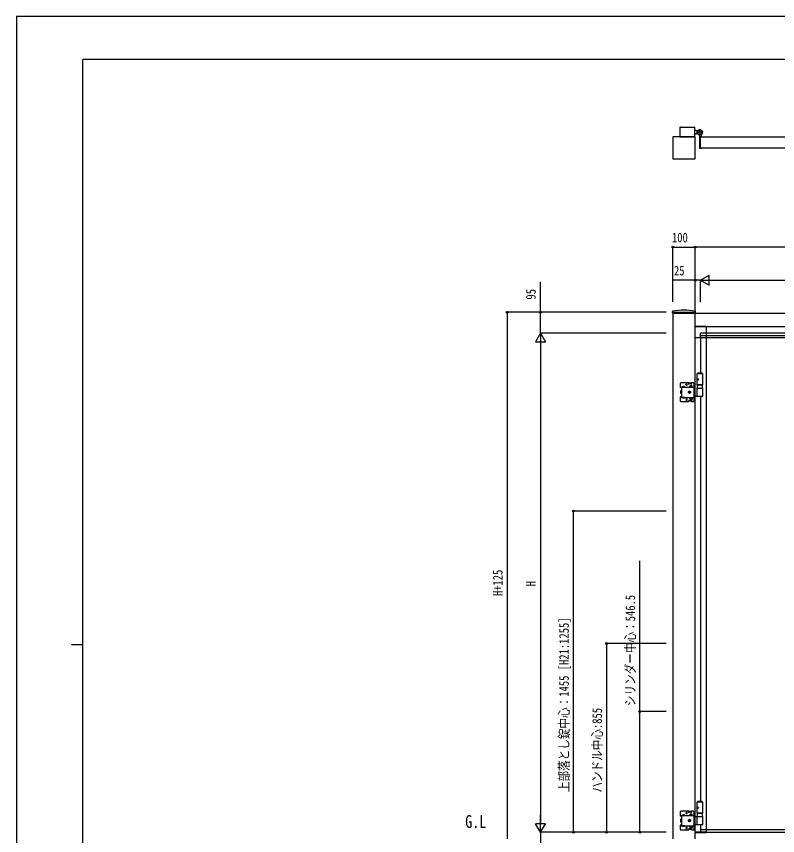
# Model space of a CAD drawing. Units: millimetres, scale not verified. Extents: x -4205 to 4205, y -2970 to 2970.
# Drawn here: x -4205 to -759, y -740 to 2970 of the extents above; entities that cross this region are included whole.
import ezdxf
from ezdxf.enums import TextEntityAlignment as Align

# ---------------------------------------------------------------- set-up
doc = ezdxf.new("R2010")
doc.units = ezdxf.units.MM
doc.header["$LTSCALE"] = 12
for name, color, linetype in [('0-2_USER1', 3, 'Continuous'), ('0-3_YKK_A1', 4, 'Continuous'), ('0-4_YKK_D', 6, 'Continuous'), ('0-5_YKK_ZWAK', 7, 'Continuous')]:
    doc.layers.add(name, color=color, linetype=linetype)
doc.styles.add('ＭＳ ゴシック', font='')
doc.styles.get('ＭＳ ゴシック').set_extended_font_data('MS Gothic')

msp = doc.modelspace()

# ---------------------------------------------------------------- linework, layer by layer
at = {"layer": '0-3_YKK_A1'}
for p, q in [((-1200.98, 2466.5), (-1200.98, 2425)), ((-1198.98, 2468.5), (-1135.98, 2468.5)), ((-1133.98, 2425), (-1133.98, 2466.5)), ((-1126.48, 2451), (-1120.79, 2451)), ((-1110.98, 2459.5), (-1110.98, 2431.48)), ((-1232.98, 2424), (-1232.98, 2326)), ((-1133.98, 2425), (-1231.98, 2425)), ((-1200.98, 2425), (-1133.98, 2425)), ((-1128.98, 2436.5), (-1133.98, 2436.5)), ((-1132.98, 2326), (-1132.98, 2424)), ((-1096.48, 2445), (-1125.98, 2445)), ((-1122.48, 2447), (-1122.48, 2443)), ((-1121.31, 2447), (-1122.48, 2447)), ((-1122.48, 2446.4), (-1116.48, 2446.4)), ((-1122.48, 2443.6), (-1116.48, 2443.6)), ((-1116.48, 2447), (-1121.31, 2447)), ((-1116.48, 2443), (-1121.31, 2443)), ((-1116.48, 2443), (-1116.48, 2447)), ((-1112.98, 2430.06), (-1112.98, 2374.5)), ((-1107.98, 2375), (-1107.98, 2425)), ((-1107.98, 2425), (-7.98, 2425)), ((-1107.68, 2425.3), (-1103.48, 2425.3)), ((-1102.98, 2425.8), (-1102.98, 2434.84)), ((-1107.98, 2375), (-7.98, 2375)), ((-1107.68, 2374.7), (-1103.48, 2374.7)), ((-1110.98, 2372.5), (-1103.98, 2372.5)), ((-1102.98, 2374.2), (-1102.98, 2373.5)), ((-1231.98, 2325), (-1133.98, 2325)), ((-1235.08, 1627.03), (-1234.73, 1633.69)), ((-1130.88, 1627.03), (-1131.23, 1633.69)), ((-1234.58, 1626.5), (-1131.38, 1626.5)), ((-1232.98, 1630), (-1232.98, -755.01)), ((-1232.98, 1630), (-1132.98, 1630)), ((-1132.98, 601.99), (-1132.98, 1630)), ((-1132.98, 1625.49), (1123.02, 1625.5)), ((-1132.98, 1565.49), (1123.02, 1565.49)), ((-1082.98, 1564.99), (-1132.98, 1564.99)), ((-7.98, 1534.99), (-1107.98, 1534.99)), ((-1107.98, 1515.49), (-1107.98, 1534.99)), ((-14.68, 1522.99), (-1107.98, 1522.99)), ((-1132.98, 1515.49), (1123.02, 1515.49)), ((-1107.98, 1515.49), (-1107.98, 1353.99)), ((-1122.48, 1351.99), (-1121.33, 1353.99)), ((-1122.48, 1351.99), (-1122.48, 1350.99)), ((-1122.48, 1300.99), (-1122.48, 1350.99)), ((-1099.48, 1351.99), (-1100.64, 1353.99)), ((-1099.48, 1351.99), (-1099.48, 1350.99)), ((-1099.48, 1350.99), (-1099.48, 1300.99)), ((-1199.98, 1306.99), (-1199.98, 1288.69)), ((-1160.98, 1309.99), (-1196.98, 1309.99)), ((-1174.73, 1301.74), (-1174.73, 1302.24)), ((-1168.23, 1301.74), (-1168.23, 1302.24)), ((-1160.98, 1303.49), (-1160.98, 1309.99)), ((-1148.98, 1308.99), (-1160.98, 1308.99)), ((-1148.98, 1305.99), (-1160.98, 1305.99)), ((-1139.98, 1309.99), (-1148.98, 1309.99)), ((-1148.98, 1303.49), (-1148.98, 1309.99)), ((-1136.98, 1228.99), (-1136.98, 1306.99)), ((-1122.48, 1300.99), (-1122.48, 1286.99)), ((-1121.19, 1328.09), (-1121.78, 1328.09)), ((-1121.19, 1323.89), (-1121.78, 1323.89)), ((-1120.17, 1326.41), (-1120.76, 1326.41)), ((-1120.17, 1325.57), (-1120.76, 1325.57)), ((-1199.98, 1291.19), (-1136.98, 1291.19)), ((-1193.98, 1288.69), (-1199.98, 1288.69)), ((-1198.28, 1272.99), (-1197.83, 1273.76)), ((-1198.28, 1272.99), (-1198.28, 1262.99)), ((-1198.28, 1262.99), (-1197.83, 1262.22)), ((-1194.28, 1270.88), (-1197.83, 1270.88)), ((-1194.28, 1265.1), (-1197.83, 1265.1)), ((-1194.28, 1262.22), (-1197.83, 1262.22)), ((-1194.28, 1264.09), (-1193.98, 1264.09)), ((-1193.98, 1288.69), (-1193.98, 1291.19)), ((-1193.98, 1288.69), (-1193.98, 1247.29)), ((-1180.23, 1291.19), (-1189.73, 1291.19)), ((-1180.23, 1291.7), (-1180.23, 1291.19)), ((-1162.98, 1270.88), (-1157.98, 1273.76)), ((-1162.98, 1265.1), (-1162.98, 1270.88)), ((-1161.13, 1267.39), (-1161.13, 1268.59)), ((-1161.13, 1268.59), (-1159.89, 1268.59)), ((-1159.89, 1267.39), (-1161.13, 1267.39)), ((-1158.58, 1271.14), (-1157.38, 1271.14)), ((-1158.58, 1269.9), (-1158.58, 1271.14)), ((-1158.58, 1264.84), (-1158.58, 1266.08)), ((-1157.38, 1264.84), (-1158.58, 1264.84)), ((-1157.98, 1273.76), (-1152.98, 1270.88)), ((-1157.38, 1271.14), (-1157.38, 1269.9)), ((-1157.38, 1266.08), (-1157.38, 1264.84)), ((-1156.07, 1268.59), (-1154.83, 1268.59)), ((-1154.83, 1267.39), (-1156.07, 1267.39)), ((-1154.83, 1268.59), (-1154.83, 1267.39)), ((-1150.98, 1292.79), (-1150.98, 1296.36)), ((-1132.98, 1286.99), (-1136.98, 1286.99)), ((-1122.48, 1249.99), (-1122.48, 1285.99)), ((-1107.98, 1286.99), (-1099.48, 1286.99)), ((-1099.48, 1285.99), (-1099.48, 1249.99)), ((-1199.98, 1247.29), (-1199.98, 1228.99)), ((-1193.98, 1247.29), (-1199.98, 1247.29)), ((-1199.98, 1244.79), (-1136.98, 1244.79)), ((-1196.98, 1225.99), (-1160.98, 1225.99)), ((-1193.98, 1247.29), (-1193.98, 1244.79)), ((-1180.23, 1244.79), (-1189.73, 1244.79)), ((-1180.23, 1244.28), (-1180.23, 1244.79)), ((-1174.73, 1234.24), (-1174.73, 1233.74)), ((-1168.23, 1234.24), (-1168.23, 1233.74)), ((-1160.98, 1232.49), (-1160.98, 1225.99)), ((-1148.98, 1229.99), (-1160.98, 1229.99)), ((-1148.98, 1226.99), (-1160.98, 1226.99)), ((-1154.18, 1244.79), (-1154.18, 1243.19)), ((-1147.98, 1233.79), (-1153.98, 1233.79)), ((-1153.44, 1238.19), (-1153.44, 1233.25)), ((-1150.98, 1243.19), (-1150.98, 1238.62)), ((-1148.98, 1232.49), (-1148.98, 1225.99)), ((-1148.98, 1225.99), (-1139.98, 1225.99)), ((-1148.52, 1238.19), (-1148.52, 1233.25)), ((-1147.78, 1244.79), (-1147.78, 1243.19)), ((-1132.98, 1248.99), (-1136.98, 1248.99)), ((-1119.79, 1248.99), (-1132.98, 1248.99)), ((-1107.98, 1248.99), (-1107.98, -586.01)), ((-1132.98, -638.01), (-1132.98, 601.99)), ((-1122.48, -588.01), (-1121.33, -586.01)), ((-1122.48, -588.01), (-1122.48, -589.01)), ((-1122.48, -639.01), (-1122.48, -589.01)), ((-1099.48, -588.01), (-1100.64, -586.01)), ((-1099.48, -588.01), (-1099.48, -589.01)), ((-1099.48, -589.01), (-1099.48, -639.01)), ((-1160.98, -630.01), (-1196.98, -630.01)), ((-1160.98, -636.51), (-1160.98, -630.01)), ((-1139.98, -630.01), (-1148.98, -630.01)), ((-1148.98, -636.51), (-1148.98, -630.01)), ((-1121.19, -611.91), (-1121.78, -611.91)), ((-1121.19, -616.11), (-1121.78, -616.11)), ((-1120.17, -613.59), (-1120.76, -613.59)), ((-1120.17, -614.43), (-1120.76, -614.43)), ((-1199.98, -633.01), (-1199.98, -651.31)), ((-1199.98, -648.81), (-1136.98, -648.81)), ((-1193.98, -651.31), (-1199.98, -651.31)), ((-1198.28, -667.01), (-1197.83, -666.24)), ((-1198.28, -667.01), (-1198.28, -677.01)), ((-1193.98, -651.31), (-1193.98, -648.81)), ((-1193.98, -651.31), (-1193.98, -692.71)), ((-1180.23, -648.81), (-1189.73, -648.81)), ((-1180.23, -648.3), (-1180.23, -648.81)), ((-1174.73, -638.26), (-1174.73, -637.76)), ((-1168.23, -638.26), (-1168.23, -637.76)), ((-1162.98, -669.12), (-1157.98, -666.24)), ((-1148.98, -631.01), (-1160.98, -631.01)), ((-1148.98, -634.01), (-1160.98, -634.01)), ((-1157.98, -666.24), (-1152.98, -669.12)), ((-1150.98, -647.21), (-1150.98, -643.64)), ((-1136.98, -711.01), (-1136.98, -633.01)), ((-1132.98, -653.01), (-1136.98, -653.01)), ((-1132.98, -755.01), (-1132.98, -638.01)), ((-1122.48, -639.01), (-1122.48, -653.01)), ((-1122.48, -690.01), (-1122.48, -654.01)), ((-1099.48, -654.01), (-1099.48, -690.01)), ((-1199.98, -692.71), (-1199.98, -711.01)), ((-1193.98, -692.71), (-1199.98, -692.71)), ((-1199.98, -695.21), (-1136.98, -695.21)), ((-1198.28, -677.01), (-1197.83, -677.78)), ((-1194.28, -669.12), (-1197.83, -669.12)), ((-1194.28, -674.9), (-1197.83, -674.9)), ((-1194.28, -677.78), (-1197.83, -677.78)), ((-1194.28, -675.91), (-1193.98, -675.91)), ((-1193.98, -692.71), (-1193.98, -695.21)), ((-1180.23, -695.21), (-1189.73, -695.21)), ((-1180.23, -695.72), (-1180.23, -695.21)), ((-1162.98, -674.9), (-1162.98, -669.12)), ((-1161.13, -672.61), (-1161.13, -671.41)), ((-1161.13, -671.41), (-1159.89, -671.41)), ((-1159.89, -672.61), (-1161.13, -672.61)), ((-1158.58, -668.86), (-1157.38, -668.86)), ((-1158.58, -670.1), (-1158.58, -668.86)), ((-1158.58, -675.16), (-1158.58, -673.92)), ((-1157.38, -675.16), (-1158.58, -675.16)), ((-1157.38, -668.86), (-1157.38, -670.1)), ((-1157.38, -673.92), (-1157.38, -675.16)), ((-1156.07, -671.41), (-1154.83, -671.41)), ((-1154.83, -672.61), (-1156.07, -672.61)), ((-1154.83, -671.41), (-1154.83, -672.61)), ((-1154.18, -695.21), (-1154.18, -696.81)), ((-1153.44, -701.81), (-1153.44, -706.75)), ((-1150.98, -696.81), (-1150.98, -701.38)), ((-1148.52, -701.81), (-1148.52, -706.75)), ((-1147.78, -695.21), (-1147.78, -696.81)), ((-1132.98, -691.01), (-1136.98, -691.01)), ((-1119.79, -691.01), (-1132.98, -691.01)), ((-1107.98, -691.01), (-1107.98, -725.01)), ((-1196.98, -714.01), (-1160.98, -714.01)), ((-1174.73, -705.76), (-1174.73, -706.26)), ((-1168.23, -705.76), (-1168.23, -706.26)), ((-1160.98, -707.51), (-1160.98, -714.01)), ((-1148.98, -710.01), (-1160.98, -710.01)), ((-1148.98, -713.01), (-1160.98, -713.01)), ((-1147.98, -706.21), (-1153.98, -706.21)), ((-1148.98, -707.51), (-1148.98, -714.01)), ((-1148.98, -714.01), (-1139.98, -714.01)), ((-1082.98, -725.01), (-1132.98, -725.01)), ((-1082.98, -725.01), (-7.98, -725.01))]:
    msp.add_line(p, q, dxfattribs=at)
for points in [[(-1126.48, 2451), (-1128.98, 2453.5), (-1133.98, 2453.5)], [(-1128.98, 2436.5), (-1126.48, 2439), (-1120.79, 2439)], [(-1124.83, 2447.1), (-1122.88, 2446.15), (-1122.27, 2445)], [(-1124.83, 2442.9), (-1122.88, 2443.85), (-1122.27, 2445)], [(-1122.48, 2447), (-1122.48, 2448.5), (-1123.89, 2448.12)], [(-1122.48, 2443), (-1122.48, 2441.5), (-1123.89, 2441.88)], [(-1122.48, 2447), (-1122.48, 2443), (-1121.31, 2443)], [(-1082.98, 1564.99), (-1082.98, -728.01), (-1132.98, -728.01)], [(-1099.48, 1351.99), (-1107.98, 1351.99), (-1122.48, 1351.99)], [(-1099.48, 1350.99), (-1107.98, 1350.99), (-1122.48, 1350.99)], [(-1100.64, 1353.99), (-1107.98, 1353.99), (-1121.33, 1353.99)], [(-1122.48, 1286.99), (-1107.98, 1286.99), (-1099.48, 1286.99), (-1099.48, 1300.99)], [(-1099.48, 1300.99), (-1107.98, 1300.99), (-1122.48, 1300.99)], [(-1122.48, 1300.99), (-1107.98, 1300.99), (-1099.48, 1300.99)], [(-1122.27, 1326.5), (-1122.21, 1326.55), (-1122.11, 1326.65), (-1122.03, 1326.78), (-1121.97, 1326.93), (-1121.92, 1327.08), (-1121.89, 1327.25)], [(-1121.89, 1324.73), (-1121.92, 1324.89), (-1121.97, 1325.05), (-1122.03, 1325.2), (-1122.11, 1325.32), (-1122.21, 1325.43), (-1122.27, 1325.48)], [(-1121.3, 1327.25), (-1121.3, 1327.08), (-1121.28, 1326.93), (-1121.24, 1326.78), (-1121.17, 1326.65), (-1121.08, 1326.55), (-1120.98, 1326.47), (-1120.88, 1326.42), (-1120.76, 1326.41)], [(-1120.76, 1325.57), (-1120.88, 1325.55), (-1120.98, 1325.5), (-1121.08, 1325.43), (-1121.17, 1325.32), (-1121.24, 1325.2), (-1121.28, 1325.05), (-1121.3, 1324.89), (-1121.3, 1324.73)], [(-1194.28, 1262.22), (-1194.28, 1273.76), (-1197.83, 1273.76)], [(-1194.28, 1264.09), (-1194.28, 1271.89), (-1193.98, 1271.89)], [(-1180.23, 1291.7), (-1189.73, 1291.7), (-1189.73, 1291.19)], [(-1187.33, 1293.69), (-1186.12, 1291.22), (-1184.98, 1290.61)], [(-1182.63, 1293.69), (-1183.83, 1291.22), (-1184.98, 1290.61)], [(-1152.98, 1270.88), (-1152.98, 1265.1), (-1157.98, 1262.22), (-1162.98, 1265.1)], [(-1136.98, 1262.89), (-1134.98, 1262.89), (-1134.98, 1273.09), (-1136.98, 1273.09)], [(-1180.23, 1244.28), (-1189.73, 1244.28), (-1189.73, 1244.79)], [(-1187.33, 1242.29), (-1186.12, 1244.76), (-1184.98, 1245.37)], [(-1182.63, 1242.29), (-1183.83, 1244.76), (-1184.98, 1245.37)], [(-1153.98, 1238.19), (-1153.98, 1233.79), (-1152.98, 1232.79)], [(-1147.98, 1238.19), (-1147.98, 1233.79), (-1148.98, 1232.79), (-1152.98, 1232.79)], [(-1100.48, 1248.99), (-1107.98, 1248.99), (-1119.79, 1248.99)], [(-1099.48, -588.01), (-1107.98, -588.01), (-1122.48, -588.01)], [(-1099.48, -589.01), (-1107.98, -589.01), (-1122.48, -589.01)], [(-1100.64, -586.01), (-1107.98, -586.01), (-1121.33, -586.01)], [(-1122.27, -613.5), (-1122.21, -613.45), (-1122.11, -613.35), (-1122.03, -613.22), (-1121.97, -613.07), (-1121.92, -612.92), (-1121.89, -612.75)], [(-1121.89, -615.27), (-1121.92, -615.11), (-1121.97, -614.95), (-1122.03, -614.8), (-1122.11, -614.68), (-1122.21, -614.57), (-1122.27, -614.52)], [(-1121.3, -612.75), (-1121.3, -612.92), (-1121.28, -613.07), (-1121.24, -613.22), (-1121.17, -613.35), (-1121.08, -613.45), (-1120.98, -613.53), (-1120.88, -613.58), (-1120.76, -613.59)], [(-1120.76, -614.43), (-1120.88, -614.45), (-1120.98, -614.5), (-1121.08, -614.57), (-1121.17, -614.68), (-1121.24, -614.8), (-1121.28, -614.95), (-1121.3, -615.11), (-1121.3, -615.27)], [(-1194.28, -677.78), (-1194.28, -666.24), (-1197.83, -666.24)], [(-1180.23, -648.3), (-1189.73, -648.3), (-1189.73, -648.81)], [(-1187.33, -646.31), (-1186.12, -648.78), (-1184.98, -649.39)], [(-1182.63, -646.31), (-1183.83, -648.78), (-1184.98, -649.39)], [(-1136.98, -677.11), (-1134.98, -677.11), (-1134.98, -666.91), (-1136.98, -666.91)], [(-1132.98, -653.01), (-1107.98, -653.01), (-1099.48, -653.01)], [(-1122.48, -653.01), (-1107.98, -653.01), (-1099.48, -653.01), (-1099.48, -639.01)], [(-1099.48, -639.01), (-1107.98, -639.01), (-1122.48, -639.01)], [(-1122.48, -639.01), (-1107.98, -639.01), (-1099.48, -639.01)], [(-1194.28, -675.91), (-1194.28, -668.11), (-1193.98, -668.11)], [(-1180.23, -695.72), (-1189.73, -695.72), (-1189.73, -695.21)], [(-1187.33, -697.71), (-1186.12, -695.24), (-1184.98, -694.63)], [(-1182.63, -697.71), (-1183.83, -695.24), (-1184.98, -694.63)], [(-1152.98, -669.12), (-1152.98, -674.9), (-1157.98, -677.78), (-1162.98, -674.9)], [(-1153.98, -701.81), (-1153.98, -706.21), (-1152.98, -707.21)], [(-1147.98, -701.81), (-1147.98, -706.21), (-1148.98, -707.21), (-1152.98, -707.21)], [(-1100.48, -691.01), (-1107.98, -691.01), (-1119.79, -691.01)], [(-1107.98, -713.01), (-1082.98, -713.01), (-7.98, -713.01)]]:
    msp.add_lwpolyline(points, dxfattribs=at)
for points in [[(-1144.73, 1291.19), (-1144.73, 1292.79), (-1157.23, 1292.79), (-1157.23, 1291.19)], [(-1155.98, 1292.79), (-1145.98, 1292.79), (-1145.98, 1296.79), (-1155.98, 1296.79)], [(-1144.73, 1244.79), (-1144.73, 1243.19), (-1157.23, 1243.19), (-1157.23, 1244.79)], [(-1155.98, 1243.19), (-1145.98, 1243.19), (-1145.98, 1238.19), (-1155.98, 1238.19)], [(-1144.73, -648.81), (-1144.73, -647.21), (-1157.23, -647.21), (-1157.23, -648.81)], [(-1155.98, -647.21), (-1145.98, -647.21), (-1145.98, -643.21), (-1155.98, -643.21)], [(-1144.73, -695.21), (-1144.73, -696.81), (-1157.23, -696.81), (-1157.23, -695.21)], [(-1155.98, -696.81), (-1145.98, -696.81), (-1145.98, -701.81), (-1155.98, -701.81)]]:
    msp.add_lwpolyline(points, close=True, dxfattribs=at)
for centre, radius in [((-1110.98, 2445), 11.5), ((-1110.98, 2445), 10.35), ((-1157.98, 1267.99), 5), ((-1157.98, 1267.99), 4.3), ((-1157.98, -672.01), 5), ((-1157.98, -672.01), 4.3)]:
    msp.add_circle(centre, radius, dxfattribs=at)
for centre, radius, start, end in [((-1198.98, 2466.5), 2, 89.99991, 179.99991), ((-1135.98, 2466.5), 2, 359.99991, 89.99991), ((-1110.98, 2445), 11.5, 321.98772, 244.89722), ((-1231.98, 2424), 1, 90, 180), ((-1133.98, 2424), 1, 360, 90), ((-1116.08, 2445), 9, 165.9647, 194.0353), ((-1123.55, 2446.87), 1.3, 105, 165.9647), ((-1123.55, 2443.13), 1.3, 194.0353, 255), ((-1117.98, 2430.06), 5, 0.00002, 64.89722), ((-1107.68, 2425), 0.3, 90, 180), ((-1103.48, 2425.8), 0.5, 270, 0), ((-1097.98, 2434.84), 5, 141.98772, 180), ((-1110.98, 2374.5), 2, 180, 270), ((-1107.68, 2375), 0.3, 180, 270), ((-1103.48, 2374.2), 0.5, 0, 90), ((-1103.98, 2373.5), 1, 270, 0), ((-1231.98, 2326), 1, 180, 270), ((-1133.98, 2326), 1, 270, 0), ((-1232.73, 1633.58), 2, 99.00123, 177), ((-1182.98, 1319.5), 320, 80.99877, 99.00123), ((-1133.23, 1633.58), 2, 3, 80.99877), ((-1234.58, 1627), 0.5, 177, 270), ((-1131.38, 1627), 0.5, 270, 3), ((-1196.98, 1306.99), 3, 90, 180), ((-1171.48, 1302.24), 3.25, 0, 180), ((-1171.48, 1301.74), 3.25, 180, 0), ((-1139.98, 1306.99), 3, 0, 90), ((-1195.72, 1272.32), 2.56, 145.61575, 214.38425), ((-1188.73, 1267.99), 9.55, 162.41205, 197.58795), ((-1195.72, 1263.66), 2.56, 145.61575, 214.38425), ((-1184.98, 1288.41), 5.77, 34.65097, 145.34903), ((-1159.89, 1269.9), 1.31, 270, 0), ((-1159.89, 1266.08), 1.31, 0, 90), ((-1156.07, 1269.9), 1.31, 180, 270), ((-1156.07, 1266.08), 1.31, 90, 180), ((-1153.48, 1289.36), 7.43, 70.34714, 109.65286), ((-1148.48, 1289.36), 7.43, 70.34714, 109.65286), ((-1121.48, 1285.99), 1, 90, 180), ((-1100.48, 1285.99), 1, 0, 90), ((-1196.98, 1228.99), 3, 180, 270), ((-1184.98, 1247.56), 5.77, 214.65097, 325.34903), ((-1171.48, 1234.24), 3.25, 0, 180), ((-1171.48, 1233.74), 3.25, 180, 0), ((-1153.48, 1245.62), 7.43, 250.34714, 289.65286), ((-1148.48, 1245.62), 7.43, 250.34714, 289.65286), ((-1139.98, 1228.99), 3, 270, 0), ((-1121.48, 1249.99), 1, 180, 270), ((-1100.48, 1249.99), 1, 270, 0), ((-1196.98, -633.01), 3, 90, 180), ((-1139.98, -633.01), 3, 0, 90), ((-1195.72, -667.68), 2.56, 145.61575, 214.38425), ((-1184.98, -651.59), 5.77, 34.65097, 145.34903), ((-1171.48, -637.76), 3.25, 0, 180), ((-1171.48, -638.26), 3.25, 180, 0), ((-1153.48, -650.64), 7.43, 70.34714, 109.65286), ((-1148.48, -650.64), 7.43, 70.34714, 109.65286), ((-1121.48, -654.01), 1, 90, 180), ((-1100.48, -654.01), 1, 0, 90), ((-1188.73, -672.01), 9.55, 162.41205, 197.58795), ((-1195.72, -676.34), 2.56, 145.61575, 214.38425), ((-1184.98, -692.44), 5.77, 214.65097, 325.34903), ((-1171.48, -705.76), 3.25, 0, 180), ((-1159.89, -670.1), 1.31, 270, 0), ((-1159.89, -673.92), 1.31, 0, 90), ((-1156.07, -670.1), 1.31, 180, 270), ((-1156.07, -673.92), 1.31, 90, 180), ((-1153.48, -694.38), 7.43, 250.34714, 289.65286), ((-1148.48, -694.38), 7.43, 250.34714, 289.65286), ((-1121.48, -690.01), 1, 180, 270), ((-1100.48, -690.01), 1, 270, 0), ((-1196.98, -711.01), 3, 180, 270), ((-1171.48, -706.26), 3.25, 180, 0), ((-1139.98, -711.01), 3, 270, 0)]:
    msp.add_arc(centre, radius, start, end, dxfattribs=at)
for centre in [(-1119.82, 1325.99), (-1119.82, -614.01)]:
    msp.add_ellipse(centre, major_axis=(0, 3.5), ratio=0.707107, dxfattribs=at)
for centre, start_param, end_param in [((-1115.59, 1325.99), 1.3352921, 1.4303349), ((-1115.59, 1325.99), 1.7112577, 1.8063006), ((-1115, 1325.99), 1.3352921, 1.4303349), ((-1115, 1325.99), 1.7112577, 1.8063006), ((-1113.81, 1325.99), 1.5241127, 1.6174799), ((-1115.59, -614.01), 1.3352921, 1.4303349), ((-1115.59, -614.01), 1.7112577, 1.8063006), ((-1115, -614.01), 1.3352921, 1.4303349), ((-1115, -614.01), 1.7112577, 1.8063006), ((-1113.81, -614.01), 1.5241127, 1.6174799)]:
    msp.add_ellipse(centre, major_axis=(0, 9), ratio=0.707107, start_param=start_param, end_param=end_param, dxfattribs=at)
at = {"layer": '0-4_YKK_D'}
for p, q in [((-1232.98, 1677.01), (-1232.98, 1926.5)), ((-1232.98, 1925.5), (-1132.98, 1925.5)), ((-1132.98, 1631), (-1132.98, 1926.5)), ((-1132.98, 1831), (-1132.98, 1926.5)), ((1123.02, 1925.5), (-1132.98, 1925.5)), ((-1107.98, 1775.5), (-1069.01, 1798)), ((-1069.01, 1753), (-1069.01, 1798)), ((-1132.98, 1677.01), (-1132.98, 1776.5)), ((-1107.98, 1677.01), (-1107.98, 1776.5)), ((-1107.98, 1677.01), (-1107.98, 1776.5)), ((-1107.98, 1775.5), (-1069.01, 1753)), ((-1107.98, 1775.5), (-1030.04, 1775.5)), ((-1062.98, 1775.5), (-52.98, 1775.5)), ((-1263.96, 1630), (-1983.98, 1630)), ((-1982.98, 1630), (-1982.98, -755.01)), ((-1263.97, 1630), (-1833.98, 1630)), ((-1832.98, 1534.99), (-1855.48, 1496.02)), ((-1263.96, 1534.99), (-1833.98, 1534.99)), ((-1263.96, 1534.99), (-1833.98, 1534.99)), ((-1832.98, 1534.99), (-1810.48, 1496.02)), ((-1832.98, 1534.99), (-1832.98, 1457.05)), ((-1855.48, 1496.02), (-1810.48, 1496.02)), ((-1832.98, 1489.99), (-1832.98, -680.01)), ((-1263.96, 729.99), (-1683.98, 729.99)), ((-1682.98, -725.01), (-1682.98, 729.99)), ((-1263.96, 129.99), (-1533.98, 129.99)), ((-1532.98, 129.99), (-1532.98, -725.01)), ((-1263.96, -178.51), (-1383.98, -178.51)), ((-1832.98, -725.01), (-1832.98, -647.07)), ((-1832.98, -725.01), (-1855.48, -686.04)), ((-1810.48, -686.04), (-1855.48, -686.04)), ((-1832.98, -725.01), (-1810.48, -686.04)), ((-1276.45, -725.01), (-1833.98, -725.01)), ((-1276.45, -725.01), (-1833.98, -725.01)), ((-1263.96, -725.01), (-1683.98, -725.01)), ((-1263.96, -725.01), (-1533.98, -725.01)), ((-1263.96, -725.01), (-1383.98, -725.01))]:
    msp.add_line(p, q, dxfattribs=at)
for points in [[(-1832.98, 1534.99), (-1832.98, 1630), (-1832.98, 1766)], [(-1107.98, 1775.5), (-1132.98, 1775.5), (-1236.38, 1775.5)], [(-1382.98, -725.01), (-1382.98, -178.51), (-1382.98, 504.09)], [(-1832.98, -725.01), (-1832.98, -755.01), (-1832.98, -858.41)]]:
    msp.add_lwpolyline(points, dxfattribs=at)
for centre in [(-1232.98, 1925.5), (-1132.98, 1925.5), (-1132.98, 1925.5), (-1132.98, 1775.5), (-1982.98, 1630), (-1832.98, 1630), (-1682.98, 729.99), (-1532.98, 129.99), (-1382.98, -178.51), (-1682.98, -725.01), (-1532.98, -725.01), (-1382.98, -725.01)]:
    msp.add_circle(centre, 4.25, dxfattribs=at)
at = {"layer": '0-5_YKK_ZWAK'}
for p, q in [((3895.02, 2775), (-3904.98, 2775)), ((-3904.98, -2525), (-3904.98, 2775)), ((-3954.98, 125), (-3904.98, 125))]:
    msp.add_line(p, q, dxfattribs=at)
msp.add_lwpolyline([(-4205, -2970), (4205, -2970), (4205, 2970), (-4205, 2970)], close=True, dxfattribs=at)

# ---------------------------------------------------------------- texts
at = {"layer": '0-2_USER1', "style": 'ＭＳ ゴシック', "width": 0.8}
msp.add_text('G.L', height=58.65, dxfattribs=at).set_placement((-2173.27, -722.88), align=Align.BOTTOM_LEFT)
at = {"layer": '0-4_YKK_D', "style": 'ＭＳ ゴシック', "width": 0.8}
for s, p in [('100', (-1237.38, 1933.5)), ('25', (-1228.38, 1783.5))]:
    msp.add_text(s, height=43.99, dxfattribs=at).set_placement(p, align=Align.BOTTOM_LEFT)
for s, p in [('95', (-1840.98, 1687.6)), ('H+125', (-1990.98, 344.69)), ('H', (-1840.98, 388.99)), ('シリンダー中心：546.5', (-1390.98, -153.51)), ('上部落とし錠中心：1455 [H21:1255]', (-1690.98, -543.11)), ('ハンドル中心:855', (-1540.98, -545.51))]:
    msp.add_text(s, height=43.99, rotation=90, dxfattribs=at).set_placement(p, align=Align.BOTTOM_LEFT)

doc.saveas('drawing.dxf')
